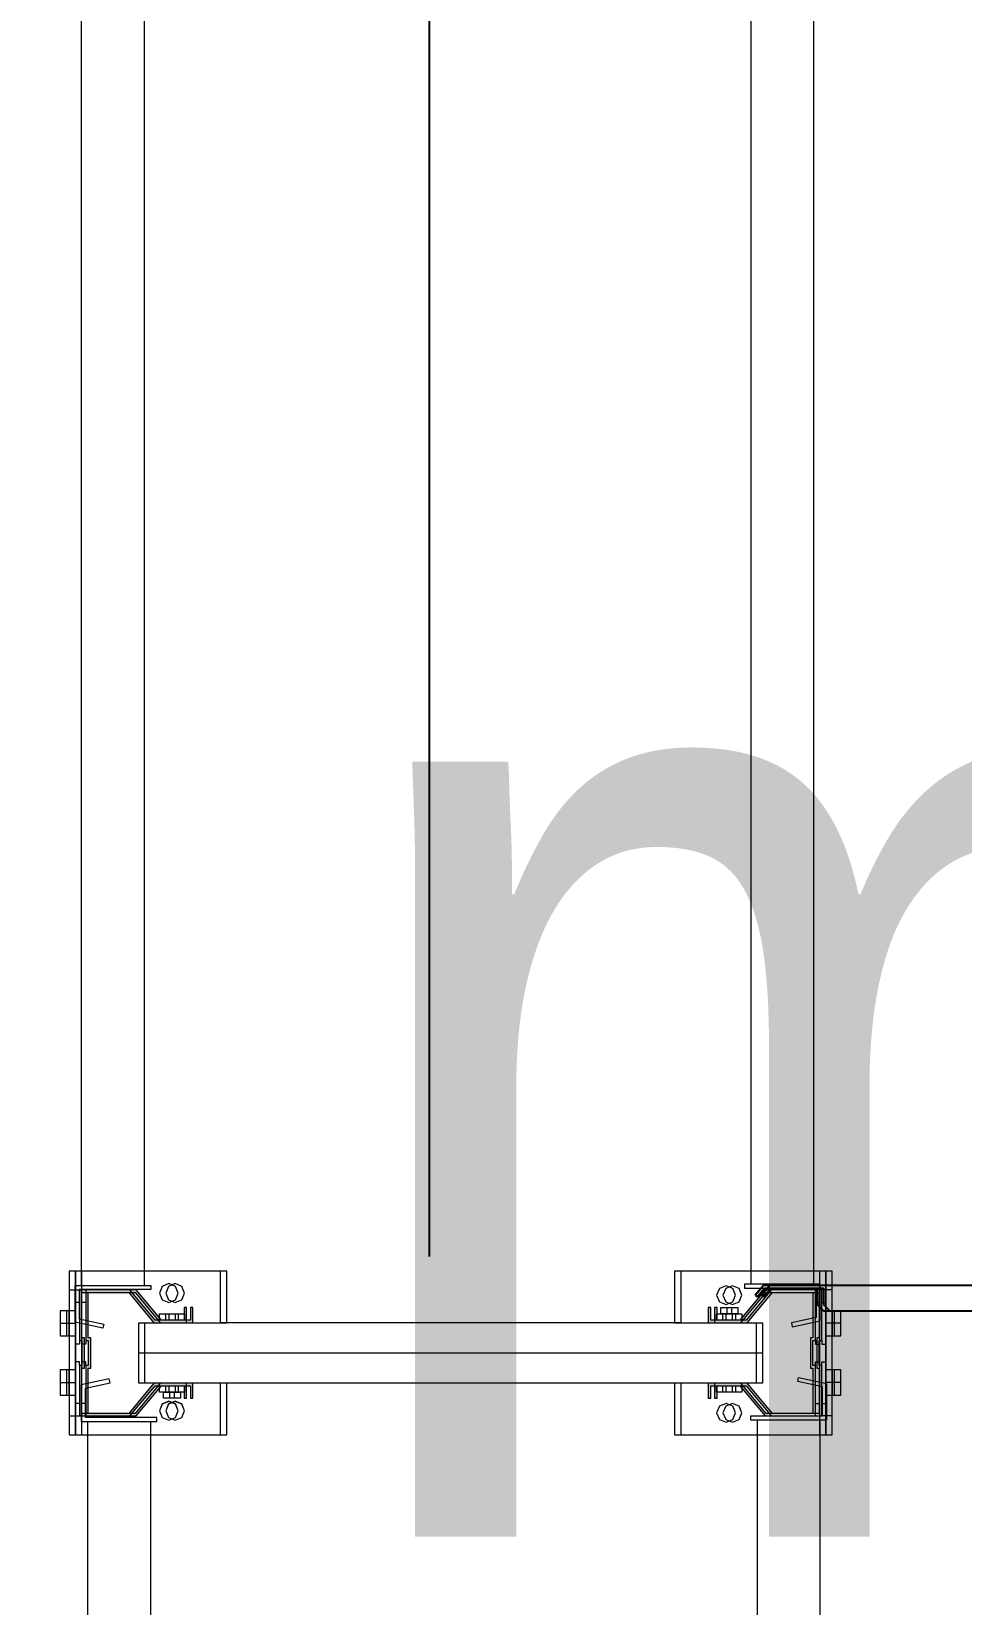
# Model space of a CAD drawing. Header units: metres. Extents: x 0 to 8715937, y -236336 to 216.
# Drawn here: x 134.332 to 135.07, y 77.804 to 79.052 of the extents above; entities that cross this region are included whole.
import ezdxf

# ---------------------------------------------------------------- set-up
doc = ezdxf.new("R2010")
doc.units = ezdxf.units.M
doc.header["$MEASUREMENT"] = 0
doc.linetypes.add('ACAD_ISO10W100', pattern=[18, 12, -3, 0, -3])
for name, color, linetype in [('0-BLOCK-EQUIPAMIENTO', 7, 'Continuous'), ('0-BLOCK-ESTRUCTURA', 7, 'Continuous'), ('AAA BAST', 5, 'Continuous'), ('AAA CONECT', 3, 'Continuous'), ('AAA LARG', 1, 'Continuous'), ('EJES', 251, 'ACAD_ISO10W100'), ('MURO 20 - vista', 5, 'Continuous'), ('TEXTO', 7, 'Continuous')]:
    doc.layers.add(name, color=color, linetype=linetype)
doc.styles.add('AR', font='arial.ttf')

# ---------------------------------------------------------------- blocks, each defined once
blk = doc.blocks.new('DPM-ESTRUCTURA')
at = {"layer": 'EJES', "ltscale": 0.4}
blk.add_line((46.9278, 41.5801), (46.9278, 112.3301), dxfattribs=at)
blk = doc.blocks.new('bastidor 0.60')
at = {"layer": 'MURO 20 - vista', "lineweight": 5}
h = blk.add_hatch(color=256, dxfattribs=at)
h.dxf.hatch_style = 1
h.paths.add_polyline_path([(-0.5068, 0.089), (-0.5068, 0.101), (-0.5088, 0.101), (-0.5088, 0.091), (-0.5318, 0.091), (-0.5518, 0.115), (-0.5918, 0.115), (-0.5918, 0.075), (-0.5898, 0.075), (-0.5898, 0.055), (-0.5918, 0.055), (-0.5918, 0.015), (-0.5518, 0.015), (-0.5318, 0.039), (-0.5284, 0.039), (-0.5284, 0.039), (-0.5209, 0.039), (-0.5134, 0.039), (-0.5088, 0.039), (-0.5088, 0.029), (-0.5068, 0.029), (-0.5068, 0.041), (-0.5327, 0.041), (-0.5527, 0.017), (-0.5898, 0.017), (-0.5898, 0.053), (-0.5878, 0.053), (-0.5878, 0.077), (-0.5898, 0.077), (-0.5898, 0.113), (-0.5527, 0.113), (-0.5327, 0.089)])
h = blk.add_hatch(color=256, dxfattribs=at)
h.dxf.hatch_style = 1
h.paths.add_polyline_path([(-0.0932, 0.041), (-0.0932, 0.029), (-0.0912, 0.029), (-0.0912, 0.039), (-0.0682, 0.039), (-0.0482, 0.015), (-0.0082, 0.015), (-0.0082, 0.055), (-0.0102, 0.055), (-0.0102, 0.075), (-0.0082, 0.075), (-0.0082, 0.115), (-0.0482, 0.115), (-0.0682, 0.091), (-0.0716, 0.091), (-0.0716, 0.091), (-0.0791, 0.091), (-0.0866, 0.091), (-0.0912, 0.091), (-0.0912, 0.101), (-0.0932, 0.101), (-0.0932, 0.089), (-0.0673, 0.089), (-0.0473, 0.113), (-0.0102, 0.113), (-0.0102, 0.077), (-0.0122, 0.077), (-0.0122, 0.053), (-0.0102, 0.053), (-0.0102, 0.017), (-0.0473, 0.017), (-0.0673, 0.041)])
at = {"layer": 'AAA BAST', "lineweight": 5}
for p, q in [((-0.48, 0.13), (-0.6, 0.13)), ((-0.6, 0.13), (-0.6, 0)), ((-0.595, 0.115), (-0.595, 0.13)), ((-0.48, 0.089), (-0.48, 0.13)), ((0, 0.13), (-0.12, 0.13)), ((-0.12, 0.13), (-0.12, 0.089)), ((-0.005, 0.13), (-0.005, 0.115)), ((0, 0), (0, 0.13)), ((-0.6, 0.115), (-0.595, 0.115)), ((-0.595, 0.105), (-0.595, 0.115)), ((-0.5518, 0.115), (-0.5918, 0.115)), ((-0.5918, 0.115), (-0.5918, 0.075)), ((-0.5898, 0.077), (-0.5898, 0.113)), ((-0.5898, 0.113), (-0.5527, 0.113)), ((-0.5527, 0.113), (-0.5327, 0.089)), ((-0.5318, 0.091), (-0.5518, 0.115)), ((-0.5262, 0.1178), (-0.5284, 0.1125)), ((-0.5284, 0.1125), (-0.5262, 0.1072)), ((-0.5209, 0.12), (-0.5262, 0.1178)), ((-0.5156, 0.1178), (-0.5209, 0.12)), ((-0.5134, 0.1125), (-0.5156, 0.1178)), ((-0.5156, 0.1072), (-0.5134, 0.1125)), ((-0.0844, 0.1161), (-0.0866, 0.1108)), ((-0.0791, 0.1183), (-0.0844, 0.1161)), ((-0.0738, 0.1161), (-0.0791, 0.1183)), ((-0.0716, 0.1108), (-0.0738, 0.1161)), ((-0.0482, 0.115), (-0.0682, 0.091)), ((-0.0673, 0.089), (-0.0473, 0.113)), ((-0.0082, 0.115), (-0.0482, 0.115)), ((-0.0473, 0.113), (-0.0102, 0.113)), ((-0.0102, 0.113), (-0.0102, 0.077)), ((-0.0082, 0.075), (-0.0082, 0.115)), ((0, 0.115), (-0.005, 0.115)), ((-0.005, 0.115), (-0.005, 0.105)), ((-0.595, 0.072), (-0.595, 0.105)), ((-0.5918, 0.105), (-0.595, 0.105)), ((-0.5262, 0.1072), (-0.5209, 0.105)), ((-0.5209, 0.105), (-0.5156, 0.1072)), ((-0.5068, 0.101), (-0.5088, 0.101)), ((-0.5088, 0.101), (-0.5088, 0.091)), ((-0.5068, 0.089), (-0.5068, 0.101)), ((-0.0912, 0.101), (-0.0932, 0.101)), ((-0.0932, 0.101), (-0.0932, 0.089)), ((-0.0912, 0.091), (-0.0912, 0.101)), ((-0.0866, 0.1108), (-0.0844, 0.1055)), ((-0.0844, 0.1055), (-0.0791, 0.1033)), ((-0.0833, 0.096), (-0.0833, 0.101)), ((-0.0833, 0.101), (-0.0748, 0.101)), ((-0.0791, 0.1033), (-0.0738, 0.1055)), ((-0.0748, 0.101), (-0.0748, 0.096)), ((-0.0738, 0.1055), (-0.0716, 0.1108)), ((-0.0082, 0.105), (-0.005, 0.105)), ((-0.005, 0.105), (-0.005, 0.072)), ((-0.6, 0.0985), (-0.607, 0.0985)), ((-0.607, 0.0985), (-0.607, 0.0785)), ((-0.607, 0.0885), (-0.6, 0.0885)), ((-0.6, 0.0885), (-0.6, 0.0985)), ((-0.6, 0.0785), (-0.6, 0.0985)), ((-0.5448, 0.041), (-0.5448, 0.089)), ((-0.5448, 0.089), (-0.48, 0.089)), ((-0.5327, 0.089), (-0.5068, 0.089)), ((-0.5088, 0.091), (-0.5318, 0.091)), ((-0.5284, 0.091), (-0.5284, 0.096)), ((-0.5284, 0.096), (-0.5134, 0.096)), ((-0.5284, 0.091), (-0.5284, 0.096)), ((-0.5284, 0.096), (-0.5209, 0.096)), ((-0.5134, 0.091), (-0.5284, 0.091)), ((-0.5209, 0.096), (-0.5209, 0.091)), ((-0.5134, 0.096), (-0.5134, 0.091)), ((-0.48, 0.089), (-0.12, 0.089)), ((-0.12, 0.089), (-0.0552, 0.089)), ((-0.0932, 0.089), (-0.0673, 0.089)), ((-0.0682, 0.091), (-0.0912, 0.091)), ((-0.0866, 0.091), (-0.0866, 0.096)), ((-0.0866, 0.096), (-0.0716, 0.096)), ((-0.0716, 0.091), (-0.0866, 0.091)), ((-0.0791, 0.096), (-0.0833, 0.096)), ((-0.0791, 0.091), (-0.0791, 0.096)), ((-0.0748, 0.096), (-0.0791, 0.096)), ((-0.0716, 0.091), (-0.0791, 0.091)), ((-0.0716, 0.096), (-0.0716, 0.091)), ((-0.0552, 0.089), (-0.0552, 0.041)), ((0.007, 0.0985), (0, 0.0985)), ((0, 0.0985), (0, 0.0885)), ((0.007, 0.0885), (0, 0.0885)), ((0, 0.0885), (0, 0.0785)), ((0.007, 0.0785), (0.007, 0.0985)), ((-0.607, 0.0785), (-0.6, 0.0785)), ((-0.5918, 0.075), (-0.5898, 0.075)), ((-0.5918, 0.075), (-0.5918, 0.072)), ((-0.5878, 0.077), (-0.5898, 0.077)), ((-0.5898, 0.075), (-0.5898, 0.055)), ((-0.5878, 0.053), (-0.5878, 0.077)), ((-0.0102, 0.077), (-0.0122, 0.077)), ((-0.0122, 0.077), (-0.0122, 0.053)), ((-0.0102, 0.055), (-0.0102, 0.075)), ((-0.0102, 0.075), (-0.0082, 0.075)), ((-0.0082, 0.075), (-0.0082, 0.072)), ((0, 0.0785), (0.007, 0.0785)), ((-0.595, 0.058), (-0.595, 0.072)), ((-0.5918, 0.072), (-0.595, 0.072)), ((-0.0552, 0.065), (-0.5448, 0.065)), ((-0.0082, 0.072), (-0.005, 0.072)), ((-0.005, 0.072), (-0.005, 0.058)), ((-0.6, 0.0515), (-0.607, 0.0515)), ((-0.607, 0.0515), (-0.607, 0.0315)), ((-0.6, 0.0415), (-0.6, 0.0515)), ((-0.595, 0.025), (-0.595, 0.058)), ((-0.5918, 0.058), (-0.595, 0.058)), ((-0.5918, 0.055), (-0.5918, 0.058)), ((-0.5898, 0.055), (-0.5918, 0.055)), ((-0.5918, 0.055), (-0.5918, 0.015)), ((-0.5898, 0.017), (-0.5898, 0.053)), ((-0.5898, 0.053), (-0.5878, 0.053)), ((-0.0122, 0.053), (-0.0102, 0.053)), ((-0.0082, 0.055), (-0.0102, 0.055)), ((-0.0102, 0.053), (-0.0102, 0.017)), ((-0.0082, 0.055), (-0.0082, 0.058)), ((-0.0082, 0.058), (-0.005, 0.058)), ((-0.0082, 0.015), (-0.0082, 0.055)), ((-0.005, 0.058), (-0.005, 0.025)), ((0.007, 0.0515), (0, 0.0515)), ((0, 0.0515), (0, 0.0315)), ((0.007, 0.0315), (0.007, 0.0515)), ((-0.607, 0.0415), (-0.6, 0.0415)), ((-0.6, 0.0315), (-0.6, 0.0415)), ((-0.5327, 0.041), (-0.5527, 0.017)), ((-0.5518, 0.015), (-0.5318, 0.039)), ((-0.48, 0.041), (-0.5448, 0.041)), ((-0.5068, 0.041), (-0.5327, 0.041)), ((-0.5318, 0.039), (-0.5088, 0.039)), ((-0.5284, 0.039), (-0.5134, 0.039)), ((-0.5284, 0.034), (-0.5284, 0.039)), ((-0.5284, 0.039), (-0.5209, 0.039)), ((-0.5209, 0.039), (-0.5209, 0.034)), ((-0.5134, 0.039), (-0.5134, 0.034)), ((-0.5088, 0.039), (-0.5088, 0.029)), ((-0.5068, 0.029), (-0.5068, 0.041)), ((-0.48, 0), (-0.48, 0.041)), ((-0.48, 0.041), (-0.12, 0.041)), ((-0.12, 0.041), (-0.12, 0)), ((-0.0552, 0.041), (-0.12, 0.041)), ((-0.0673, 0.041), (-0.0932, 0.041)), ((-0.0932, 0.041), (-0.0932, 0.029)), ((-0.0912, 0.039), (-0.0682, 0.039)), ((-0.0912, 0.029), (-0.0912, 0.039)), ((-0.0866, 0.034), (-0.0866, 0.039)), ((-0.0866, 0.039), (-0.0716, 0.039)), ((-0.0791, 0.034), (-0.0791, 0.039)), ((-0.0716, 0.039), (-0.0716, 0.034)), ((-0.0716, 0.039), (-0.0716, 0.034)), ((-0.0682, 0.039), (-0.0482, 0.015)), ((-0.0473, 0.017), (-0.0673, 0.041)), ((0.007, 0.0415), (0, 0.0415)), ((0, 0.0415), (0, 0.0315)), ((-0.607, 0.0315), (-0.6, 0.0315)), ((-0.595, 0.015), (-0.595, 0.025)), ((-0.5918, 0.025), (-0.595, 0.025)), ((-0.5134, 0.034), (-0.5284, 0.034)), ((-0.5209, 0.0267), (-0.5262, 0.0245)), ((-0.5252, 0.029), (-0.5252, 0.034)), ((-0.5252, 0.034), (-0.5209, 0.034)), ((-0.5167, 0.029), (-0.5252, 0.029)), ((-0.5209, 0.034), (-0.5167, 0.034)), ((-0.5156, 0.0245), (-0.5209, 0.0267)), ((-0.5167, 0.034), (-0.5167, 0.029)), ((-0.5088, 0.029), (-0.5068, 0.029)), ((-0.0932, 0.029), (-0.0912, 0.029)), ((-0.0716, 0.034), (-0.0866, 0.034)), ((-0.0791, 0.025), (-0.0844, 0.0228)), ((-0.0716, 0.034), (-0.0791, 0.034)), ((-0.0738, 0.0228), (-0.0791, 0.025)), ((-0.0082, 0.025), (-0.005, 0.025)), ((-0.005, 0.025), (-0.005, 0.015)), ((0, 0.0315), (0.007, 0.0315)), ((-0.6, 0.015), (-0.595, 0.015)), ((-0.595, 0), (-0.595, 0.015)), ((-0.5918, 0.015), (-0.5518, 0.015)), ((-0.5527, 0.017), (-0.5898, 0.017)), ((-0.5262, 0.0245), (-0.5284, 0.0192)), ((-0.5284, 0.0192), (-0.5262, 0.0139)), ((-0.5262, 0.0139), (-0.5209, 0.0117)), ((-0.5209, 0.0117), (-0.5156, 0.0139)), ((-0.5134, 0.0192), (-0.5156, 0.0245)), ((-0.5156, 0.0139), (-0.5134, 0.0192)), ((-0.0844, 0.0228), (-0.0866, 0.0175)), ((-0.0866, 0.0175), (-0.0844, 0.0122)), ((-0.0716, 0.0175), (-0.0738, 0.0228)), ((-0.0738, 0.0122), (-0.0716, 0.0175)), ((-0.0482, 0.015), (-0.0082, 0.015)), ((-0.0102, 0.017), (-0.0473, 0.017)), ((0, 0.015), (-0.005, 0.015)), ((-0.005, 0.015), (-0.005, 0)), ((-0.6, 0), (-0.48, 0)), ((-0.12, 0), (0, 0)), ((-0.0844, 0.0122), (-0.0791, 0.01)), ((-0.0791, 0.01), (-0.0738, 0.0122))]:
    blk.add_line(p, q, dxfattribs=at)
blk = doc.blocks.new('conector de 0.25')
at = {"layer": 'AAA CONECT'}
for p, q in [((-0.2834, 0.018), (-0.2884, 0.013)), ((-0.2884, 0.013), (-0.2884, 0)), ((-0.0466, 0.018), (-0.2834, 0.018)), ((-0.0416, 0.013), (-0.0466, 0.018)), ((-0.0416, 0), (-0.0416, 0.013)), ((-0.3358, 0.007), (-0.3373, 0.0057)), ((-0.3373, 0.0057), (-0.3309, -0.002)), ((-0.33, 0), (-0.3358, 0.007)), ((-0.2884, 0), (-0.33, 0)), ((0, 0), (-0.0416, 0)), ((0.0058, 0.007), (0, 0)), ((0.0009, -0.002), (0.0073, 0.0057)), ((0.0073, 0.0057), (0.0058, 0.007)), ((-0.3309, -0.002), (0.0009, -0.002))]:
    blk.add_line(p, q, dxfattribs=at)
blk = doc.blocks.new('larguero 2.3')
at = {"layer": 'AAA LARG', "lineweight": 5}
for p, q in [((-0.0196, 0.0274), (-0.0189, 0.0305)), ((0, 0.0232), (-0.0196, 0.0274)), ((-0.0189, 0.0305), (0.0032, 0.0258)), ((0.0032, 0.0258), (0.0032, -0.0032)), ((0, 0), (0, 0.0232)), ((-0.0568, -0.0032), (-0.0568, 0)), ((-0.0568, 0), (0, 0)), ((-0.0518, -0.0032), (-0.0568, -0.0032)), ((-0.0018, -0.0032), (-0.0518, -0.0032)), ((-0.0518, -0.0032), (-0.0518, -2.2932)), ((-0.0018, -2.2932), (-0.0018, -0.0032)), ((0.0032, -0.0032), (-0.0018, -0.0032)), ((-0.0518, -2.2932), (-0.0568, -2.2932)), ((-0.0568, -2.2932), (-0.0568, -2.2964)), ((0.0032, -2.2932), (-0.0518, -2.2932)), ((0.0032, -2.3222), (0.0032, -2.2932)), ((-0.0568, -2.2964), (-0.0002, -2.2962)), ((-0.0002, -2.2962), (0, -2.3196)), ((0, -2.3196), (-0.0196, -2.3238)), ((-0.0196, -2.3238), (-0.0189, -2.3269)), ((-0.0189, -2.3269), (0.0032, -2.3222))]:
    blk.add_line(p, q, dxfattribs=at)
blk = doc.blocks.new('DPM-EQUIPAMIENTO')
at = {"layer": 'AAA BAST', "rotation": 180}
for p in [(46.6421, 78.0685), (46.6471, 78.0685)]:
    blk.add_blockref('bastidor 0.60', p, dxfattribs=at)
at = {"layer": 'AAA CONECT', "rotation": 180}
for name, p in [('larguero 2.3', (46.65, 78.0537)), ('conector de 0.25', (47.1936, 78.055)), ('conector de 0.25', (47.1986, 78.055)), ('larguero 2.3', (46.655, 75.656))]:
    blk.add_blockref(name, p, dxfattribs=at)
at = {"layer": 'AAA CONECT'}
for p in [(47.2344, 80.3512), (47.2394, 77.9535)]:
    blk.add_blockref('larguero 2.3', p, dxfattribs=at)

msp = doc.modelspace()

# ---------------------------------------------------------------- hatches: boundary and pattern name
at = {"layer": 'MURO 20 - vista', "lineweight": 5}
h = msp.add_hatch(color=256, dxfattribs=at)
h.dxf.hatch_style = 1
h.paths.add_polyline_path([(134.4553, 78.0275), (134.4553, 78.0395), (134.4533, 78.0395), (134.4533, 78.0295), (134.4303, 78.0295), (134.4103, 78.0535), (134.3703, 78.0535), (134.3703, 78.0135), (134.3723, 78.0135), (134.3723, 77.9935), (134.3703, 77.9935), (134.3703, 77.9535), (134.4103, 77.9535), (134.4303, 77.9775), (134.4337, 77.9775), (134.4337, 77.9775), (134.4412, 77.9775), (134.4487, 77.9775), (134.4533, 77.9775), (134.4533, 77.9675), (134.4553, 77.9675), (134.4553, 77.9795), (134.4294, 77.9795), (134.4094, 77.9555), (134.3723, 77.9555), (134.3723, 77.9915), (134.3743, 77.9915), (134.3743, 78.0155), (134.3723, 78.0155), (134.3723, 78.0515), (134.4094, 78.0515), (134.4294, 78.0275)])
h = msp.add_hatch(color=256, dxfattribs=at)
h.dxf.hatch_style = 1
h.paths.add_polyline_path([(134.4603, 78.0275), (134.4603, 78.0395), (134.4583, 78.0395), (134.4583, 78.0295), (134.4353, 78.0295), (134.4153, 78.0535), (134.3753, 78.0535), (134.3753, 78.0135), (134.3773, 78.0135), (134.3773, 77.9935), (134.3753, 77.9935), (134.3753, 77.9535), (134.4153, 77.9535), (134.4353, 77.9775), (134.4387, 77.9775), (134.4387, 77.9775), (134.4462, 77.9775), (134.4537, 77.9775), (134.4583, 77.9775), (134.4583, 77.9675), (134.4603, 77.9675), (134.4603, 77.9795), (134.4344, 77.9795), (134.4144, 77.9555), (134.3773, 77.9555), (134.3773, 77.9915), (134.3793, 77.9915), (134.3793, 78.0155), (134.3773, 78.0155), (134.3773, 78.0515), (134.4144, 78.0515), (134.4344, 78.0275)])
h = msp.add_hatch(color=256, dxfattribs=at)
h.dxf.hatch_style = 1
h.paths.add_polyline_path([(134.8689, 77.9795), (134.8689, 77.9675), (134.8709, 77.9675), (134.8709, 77.9775), (134.8939, 77.9775), (134.9139, 77.9535), (134.9539, 77.9535), (134.9539, 77.9935), (134.9519, 77.9935), (134.9519, 78.0135), (134.9539, 78.0135), (134.9539, 78.0535), (134.9139, 78.0535), (134.8939, 78.0295), (134.8905, 78.0295), (134.8905, 78.0295), (134.883, 78.0295), (134.8755, 78.0295), (134.8709, 78.0295), (134.8709, 78.0395), (134.8689, 78.0395), (134.8689, 78.0275), (134.8948, 78.0275), (134.9148, 78.0515), (134.9519, 78.0515), (134.9519, 78.0155), (134.9499, 78.0155), (134.9499, 77.9915), (134.9519, 77.9915), (134.9519, 77.9555), (134.9148, 77.9555), (134.8948, 77.9795)])
h = msp.add_hatch(color=256, dxfattribs=at)
h.dxf.hatch_style = 1
h.paths.add_polyline_path([(134.8739, 77.9795), (134.8739, 77.9675), (134.8759, 77.9675), (134.8759, 77.9775), (134.8989, 77.9775), (134.9189, 77.9535), (134.9589, 77.9535), (134.9589, 77.9935), (134.9569, 77.9935), (134.9569, 78.0135), (134.9589, 78.0135), (134.9589, 78.0535), (134.9189, 78.0535), (134.8989, 78.0295), (134.8955, 78.0295), (134.8955, 78.0295), (134.888, 78.0295), (134.8805, 78.0295), (134.8759, 78.0295), (134.8759, 78.0395), (134.8739, 78.0395), (134.8739, 78.0275), (134.8998, 78.0275), (134.9198, 78.0515), (134.9569, 78.0515), (134.9569, 78.0155), (134.9549, 78.0155), (134.9549, 77.9915), (134.9569, 77.9915), (134.9569, 77.9555), (134.9198, 77.9555), (134.8998, 77.9795)])

# ---------------------------------------------------------------- linework, layer by layer
at = {"layer": 'AAA BAST', "lineweight": 5}
for p, q in [((134.4821, 78.0685), (134.3621, 78.0685)), ((134.3621, 78.0685), (134.3621, 77.9385)), ((134.3671, 78.0535), (134.3671, 78.0685)), ((134.4871, 78.0685), (134.3671, 78.0685)), ((134.3671, 78.0685), (134.3671, 77.9385)), ((134.3721, 78.0535), (134.3721, 78.0685)), ((134.4412, 78.0585), (134.4359, 78.0563)), ((134.4462, 78.0585), (134.4409, 78.0563)), ((134.4465, 78.0562), (134.4412, 78.0585)), ((134.4515, 78.0562), (134.4462, 78.0585)), ((134.4821, 78.0275), (134.4821, 78.0685)), ((134.4871, 78.0275), (134.4871, 78.0685)), ((134.9621, 78.0685), (134.8421, 78.0685)), ((134.8421, 78.0685), (134.8421, 78.0275)), ((134.9671, 78.0685), (134.8471, 78.0685)), ((134.8471, 78.0685), (134.8471, 78.0275)), ((134.9571, 78.0685), (134.9571, 78.0535)), ((134.9621, 77.9385), (134.9621, 78.0685)), ((134.9621, 78.0685), (134.9621, 78.0535)), ((134.9671, 77.9385), (134.9671, 78.0685)), ((134.3621, 78.0535), (134.3671, 78.0535)), ((134.3671, 78.0435), (134.3671, 78.0535)), ((134.3671, 78.0535), (134.3721, 78.0535)), ((134.4103, 78.0535), (134.3703, 78.0535)), ((134.3703, 78.0535), (134.3703, 78.0135)), ((134.3721, 78.0435), (134.3721, 78.0535)), ((134.3723, 78.0155), (134.3723, 78.0515)), ((134.3723, 78.0515), (134.4094, 78.0515)), ((134.4153, 78.0535), (134.3753, 78.0535)), ((134.3753, 78.0535), (134.3753, 78.0135)), ((134.3773, 78.0155), (134.3773, 78.0515)), ((134.3773, 78.0515), (134.4144, 78.0515)), ((134.4094, 78.0515), (134.4294, 78.0275)), ((134.4303, 78.0295), (134.4103, 78.0535)), ((134.4144, 78.0515), (134.4344, 78.0275)), ((134.4353, 78.0295), (134.4153, 78.0535)), ((134.4359, 78.0563), (134.4337, 78.051)), ((134.4337, 78.051), (134.4359, 78.0456)), ((134.4359, 78.0456), (134.4412, 78.0435)), ((134.4409, 78.0563), (134.4387, 78.051)), ((134.4387, 78.051), (134.4409, 78.0456)), ((134.4409, 78.0456), (134.4462, 78.0435)), ((134.4412, 78.0435), (134.4465, 78.0456)), ((134.4462, 78.0435), (134.4515, 78.0456)), ((134.4487, 78.051), (134.4465, 78.0562)), ((134.4465, 78.0456), (134.4487, 78.051)), ((134.4537, 78.051), (134.4515, 78.0562)), ((134.4515, 78.0456), (134.4537, 78.051)), ((134.8777, 78.0546), (134.8755, 78.0493)), ((134.8755, 78.0493), (134.8777, 78.044)), ((134.883, 78.0568), (134.8777, 78.0546)), ((134.8827, 78.0546), (134.8805, 78.0493)), ((134.8805, 78.0493), (134.8827, 78.044)), ((134.888, 78.0568), (134.8827, 78.0546)), ((134.8883, 78.0546), (134.883, 78.0568)), ((134.8933, 78.0546), (134.888, 78.0568)), ((134.8905, 78.0493), (134.8883, 78.0546)), ((134.8883, 78.044), (134.8905, 78.0493)), ((134.8955, 78.0493), (134.8933, 78.0546)), ((134.8933, 78.044), (134.8955, 78.0493)), ((134.9139, 78.0535), (134.8939, 78.0295)), ((134.8948, 78.0275), (134.9148, 78.0515)), ((134.9189, 78.0535), (134.8989, 78.0295)), ((134.8998, 78.0275), (134.9198, 78.0515)), ((134.9539, 78.0535), (134.9139, 78.0535)), ((134.9148, 78.0515), (134.9519, 78.0515)), ((134.9589, 78.0535), (134.9189, 78.0535)), ((134.9198, 78.0515), (134.9569, 78.0515)), ((134.9519, 78.0515), (134.9519, 78.0155)), ((134.9539, 78.0135), (134.9539, 78.0535)), ((134.9569, 78.0515), (134.9569, 78.0155)), ((134.9621, 78.0535), (134.9571, 78.0535)), ((134.9571, 78.0535), (134.9571, 78.0435)), ((134.9589, 78.0135), (134.9589, 78.0535)), ((134.9671, 78.0535), (134.9621, 78.0535)), ((134.9621, 78.0535), (134.9621, 78.0435)), ((134.3621, 78.037), (134.3551, 78.037)), ((134.3551, 78.037), (134.3551, 78.017)), ((134.3671, 78.037), (134.3601, 78.037)), ((134.3601, 78.037), (134.3601, 78.017)), ((134.3621, 78.027), (134.3621, 78.037)), ((134.3621, 78.017), (134.3621, 78.037)), ((134.3671, 78.0105), (134.3671, 78.0435)), ((134.3703, 78.0435), (134.3671, 78.0435)), ((134.3671, 78.027), (134.3671, 78.037)), ((134.3671, 78.017), (134.3671, 78.037)), ((134.3721, 78.0105), (134.3721, 78.0435)), ((134.3753, 78.0435), (134.3721, 78.0435)), ((134.4337, 78.0295), (134.4337, 78.0345)), ((134.4337, 78.0345), (134.4487, 78.0345)), ((134.4337, 78.0295), (134.4337, 78.0345)), ((134.4337, 78.0345), (134.4412, 78.0345)), ((134.4387, 78.0295), (134.4387, 78.0345)), ((134.4387, 78.0345), (134.4537, 78.0345)), ((134.4387, 78.0295), (134.4387, 78.0345)), ((134.4387, 78.0345), (134.4462, 78.0345)), ((134.4412, 78.0345), (134.4412, 78.0295)), ((134.4462, 78.0345), (134.4462, 78.0295)), ((134.4487, 78.0345), (134.4487, 78.0295)), ((134.4553, 78.0395), (134.4533, 78.0395)), ((134.4533, 78.0395), (134.4533, 78.0295)), ((134.4537, 78.0345), (134.4537, 78.0295)), ((134.4553, 78.0275), (134.4553, 78.0395)), ((134.4603, 78.0395), (134.4583, 78.0395)), ((134.4583, 78.0395), (134.4583, 78.0295)), ((134.4603, 78.0275), (134.4603, 78.0395)), ((134.8709, 78.0395), (134.8689, 78.0395)), ((134.8689, 78.0395), (134.8689, 78.0275)), ((134.8709, 78.0295), (134.8709, 78.0395)), ((134.8759, 78.0395), (134.8739, 78.0395)), ((134.8739, 78.0395), (134.8739, 78.0275)), ((134.8755, 78.0295), (134.8755, 78.0345)), ((134.8755, 78.0345), (134.8905, 78.0345)), ((134.8759, 78.0295), (134.8759, 78.0395)), ((134.8777, 78.044), (134.883, 78.0418)), ((134.8788, 78.0345), (134.8788, 78.0395)), ((134.8788, 78.0395), (134.8873, 78.0395)), ((134.883, 78.0345), (134.8788, 78.0345)), ((134.8805, 78.0295), (134.8805, 78.0345)), ((134.8805, 78.0345), (134.8955, 78.0345)), ((134.8827, 78.044), (134.888, 78.0418)), ((134.883, 78.0418), (134.8883, 78.044)), ((134.883, 78.0295), (134.883, 78.0345)), ((134.8873, 78.0345), (134.883, 78.0345)), ((134.8838, 78.0345), (134.8838, 78.0395)), ((134.8838, 78.0395), (134.8923, 78.0395)), ((134.888, 78.0345), (134.8838, 78.0345)), ((134.8873, 78.0395), (134.8873, 78.0345)), ((134.888, 78.0418), (134.8933, 78.044)), ((134.888, 78.0295), (134.888, 78.0345)), ((134.8923, 78.0345), (134.888, 78.0345)), ((134.8905, 78.0345), (134.8905, 78.0295)), ((134.8923, 78.0395), (134.8923, 78.0345)), ((134.8955, 78.0345), (134.8955, 78.0295)), ((134.9539, 78.0435), (134.9571, 78.0435)), ((134.9571, 78.0435), (134.9571, 78.0105)), ((134.9589, 78.0435), (134.9621, 78.0435)), ((134.9621, 78.0435), (134.9621, 78.0105)), ((134.9691, 78.037), (134.9621, 78.037)), ((134.9621, 78.037), (134.9621, 78.027)), ((134.9741, 78.037), (134.9671, 78.037)), ((134.9671, 78.037), (134.9671, 78.027)), ((134.9691, 78.017), (134.9691, 78.037)), ((134.9741, 78.017), (134.9741, 78.037)), ((134.3551, 78.027), (134.3621, 78.027)), ((134.3601, 78.027), (134.3671, 78.027)), ((134.4173, 77.9795), (134.4173, 78.0275)), ((134.4173, 78.0275), (134.4821, 78.0275)), ((134.4223, 77.9795), (134.4223, 78.0275)), ((134.4223, 78.0275), (134.4871, 78.0275)), ((134.4294, 78.0275), (134.4553, 78.0275)), ((134.4533, 78.0295), (134.4303, 78.0295)), ((134.4487, 78.0295), (134.4337, 78.0295)), ((134.4344, 78.0275), (134.4603, 78.0275)), ((134.4583, 78.0295), (134.4353, 78.0295)), ((134.4537, 78.0295), (134.4387, 78.0295)), ((134.8421, 78.0275), (134.4821, 78.0275)), ((134.8471, 78.0275), (134.4871, 78.0275)), ((134.8421, 78.0275), (134.9069, 78.0275)), ((134.8471, 78.0275), (134.9119, 78.0275)), ((134.8689, 78.0275), (134.8948, 78.0275)), ((134.8939, 78.0295), (134.8709, 78.0295)), ((134.8739, 78.0275), (134.8998, 78.0275)), ((134.8905, 78.0295), (134.8755, 78.0295)), ((134.8989, 78.0295), (134.8759, 78.0295)), ((134.8955, 78.0295), (134.8805, 78.0295)), ((134.8905, 78.0295), (134.883, 78.0295)), ((134.8955, 78.0295), (134.888, 78.0295)), ((134.9069, 78.0275), (134.9069, 77.9795)), ((134.9119, 78.0275), (134.9119, 77.9795)), ((134.9691, 78.027), (134.9621, 78.027)), ((134.9621, 78.027), (134.9621, 78.017)), ((134.9741, 78.027), (134.9671, 78.027)), ((134.9671, 78.027), (134.9671, 78.017)), ((134.3551, 78.017), (134.3621, 78.017)), ((134.3601, 78.017), (134.3671, 78.017)), ((134.3671, 77.9965), (134.3671, 78.0105)), ((134.3703, 78.0105), (134.3671, 78.0105)), ((134.3703, 78.0135), (134.3723, 78.0135)), ((134.3703, 78.0135), (134.3703, 78.0105)), ((134.3721, 77.9965), (134.3721, 78.0105)), ((134.3753, 78.0105), (134.3721, 78.0105)), ((134.3743, 78.0155), (134.3723, 78.0155)), ((134.3723, 78.0135), (134.3723, 77.9935)), ((134.3743, 77.9915), (134.3743, 78.0155)), ((134.3753, 78.0135), (134.3773, 78.0135)), ((134.3753, 78.0135), (134.3753, 78.0105)), ((134.3793, 78.0155), (134.3773, 78.0155)), ((134.3773, 78.0135), (134.3773, 77.9935)), ((134.3793, 77.9915), (134.3793, 78.0155)), ((134.9519, 78.0155), (134.9499, 78.0155)), ((134.9499, 78.0155), (134.9499, 77.9915)), ((134.9519, 77.9935), (134.9519, 78.0135)), ((134.9519, 78.0135), (134.9539, 78.0135)), ((134.9539, 78.0135), (134.9539, 78.0105)), ((134.9539, 78.0105), (134.9571, 78.0105)), ((134.9569, 78.0155), (134.9549, 78.0155)), ((134.9549, 78.0155), (134.9549, 77.9915)), ((134.9569, 77.9935), (134.9569, 78.0135)), ((134.9569, 78.0135), (134.9589, 78.0135)), ((134.9571, 78.0105), (134.9571, 77.9965)), ((134.9589, 78.0135), (134.9589, 78.0105)), ((134.9589, 78.0105), (134.9621, 78.0105)), ((134.9621, 78.017), (134.9691, 78.017)), ((134.9621, 78.0105), (134.9621, 77.9965)), ((134.9671, 78.017), (134.9741, 78.017)), ((134.3671, 77.9635), (134.3671, 77.9965)), ((134.3703, 77.9965), (134.3671, 77.9965)), ((134.3703, 77.9935), (134.3703, 77.9965)), ((134.3721, 77.9635), (134.3721, 77.9965)), ((134.3753, 77.9965), (134.3721, 77.9965)), ((134.3753, 77.9935), (134.3753, 77.9965)), ((134.4173, 78.0035), (134.9069, 78.0035)), ((134.4223, 78.0035), (134.9119, 78.0035)), ((134.9539, 77.9935), (134.9539, 77.9965)), ((134.9539, 77.9965), (134.9571, 77.9965)), ((134.9571, 77.9965), (134.9571, 77.9635)), ((134.9589, 77.9935), (134.9589, 77.9965)), ((134.9589, 77.9965), (134.9621, 77.9965)), ((134.9621, 77.9965), (134.9621, 77.9635)), ((134.3621, 77.99), (134.3551, 77.99)), ((134.3551, 77.99), (134.3551, 77.97)), ((134.3671, 77.99), (134.3601, 77.99)), ((134.3601, 77.99), (134.3601, 77.97)), ((134.3621, 77.98), (134.3621, 77.99)), ((134.3671, 77.98), (134.3671, 77.99)), ((134.3723, 77.9935), (134.3703, 77.9935)), ((134.3703, 77.9935), (134.3703, 77.9535)), ((134.3723, 77.9555), (134.3723, 77.9915)), ((134.3723, 77.9915), (134.3743, 77.9915)), ((134.3773, 77.9935), (134.3753, 77.9935)), ((134.3753, 77.9935), (134.3753, 77.9535)), ((134.3773, 77.9555), (134.3773, 77.9915)), ((134.3773, 77.9915), (134.3793, 77.9915)), ((134.9499, 77.9915), (134.9519, 77.9915)), ((134.9539, 77.9935), (134.9519, 77.9935)), ((134.9519, 77.9915), (134.9519, 77.9555)), ((134.9539, 77.9535), (134.9539, 77.9935)), ((134.9549, 77.9915), (134.9569, 77.9915)), ((134.9589, 77.9935), (134.9569, 77.9935)), ((134.9569, 77.9915), (134.9569, 77.9555)), ((134.9589, 77.9535), (134.9589, 77.9935)), ((134.9691, 77.99), (134.9621, 77.99)), ((134.9621, 77.99), (134.9621, 77.97)), ((134.9741, 77.99), (134.9671, 77.99)), ((134.9671, 77.99), (134.9671, 77.97)), ((134.9691, 77.97), (134.9691, 77.99)), ((134.9741, 77.97), (134.9741, 77.99)), ((134.3551, 77.98), (134.3621, 77.98)), ((134.3601, 77.98), (134.3671, 77.98)), ((134.3621, 77.97), (134.3621, 77.98)), ((134.3671, 77.97), (134.3671, 77.98)), ((134.4294, 77.9795), (134.4094, 77.9555)), ((134.4103, 77.9535), (134.4303, 77.9775)), ((134.4344, 77.9795), (134.4144, 77.9555)), ((134.4153, 77.9535), (134.4353, 77.9775)), ((134.4821, 77.9795), (134.4173, 77.9795)), ((134.4871, 77.9795), (134.4223, 77.9795)), ((134.4553, 77.9795), (134.4294, 77.9795)), ((134.4303, 77.9775), (134.4533, 77.9775)), ((134.4337, 77.9775), (134.4487, 77.9775)), ((134.4337, 77.9725), (134.4337, 77.9775)), ((134.4337, 77.9775), (134.4412, 77.9775)), ((134.4487, 77.9725), (134.4337, 77.9725)), ((134.4603, 77.9795), (134.4344, 77.9795)), ((134.4353, 77.9775), (134.4583, 77.9775)), ((134.437, 77.9675), (134.437, 77.9725)), ((134.437, 77.9725), (134.4412, 77.9725)), ((134.4387, 77.9775), (134.4537, 77.9775)), ((134.4387, 77.9725), (134.4387, 77.9775)), ((134.4387, 77.9775), (134.4462, 77.9775)), ((134.4537, 77.9725), (134.4387, 77.9725)), ((134.4412, 77.9775), (134.4412, 77.9725)), ((134.4412, 77.9725), (134.4455, 77.9725)), ((134.442, 77.9675), (134.442, 77.9725)), ((134.442, 77.9725), (134.4462, 77.9725)), ((134.4455, 77.9725), (134.4455, 77.9675)), ((134.4462, 77.9775), (134.4462, 77.9725)), ((134.4462, 77.9725), (134.4505, 77.9725)), ((134.4487, 77.9775), (134.4487, 77.9725)), ((134.4505, 77.9725), (134.4505, 77.9675)), ((134.4533, 77.9775), (134.4533, 77.9675)), ((134.4537, 77.9775), (134.4537, 77.9725)), ((134.4553, 77.9675), (134.4553, 77.9795)), ((134.4583, 77.9775), (134.4583, 77.9675)), ((134.4603, 77.9675), (134.4603, 77.9795)), ((134.4821, 77.9385), (134.4821, 77.9795)), ((134.8421, 77.9795), (134.4821, 77.9795)), ((134.4871, 77.9385), (134.4871, 77.9795)), ((134.8471, 77.9795), (134.4871, 77.9795)), ((134.8421, 77.9795), (134.8421, 77.9385)), ((134.9069, 77.9795), (134.8421, 77.9795)), ((134.8471, 77.9795), (134.8471, 77.9385)), ((134.9119, 77.9795), (134.8471, 77.9795)), ((134.8948, 77.9795), (134.8689, 77.9795)), ((134.8689, 77.9795), (134.8689, 77.9675)), ((134.8709, 77.9775), (134.8939, 77.9775)), ((134.8709, 77.9675), (134.8709, 77.9775)), ((134.8998, 77.9795), (134.8739, 77.9795)), ((134.8739, 77.9795), (134.8739, 77.9675)), ((134.8755, 77.9725), (134.8755, 77.9775)), ((134.8755, 77.9775), (134.8905, 77.9775)), ((134.8905, 77.9725), (134.8755, 77.9725)), ((134.8759, 77.9775), (134.8989, 77.9775)), ((134.8759, 77.9675), (134.8759, 77.9775)), ((134.8805, 77.9725), (134.8805, 77.9775)), ((134.8805, 77.9775), (134.8955, 77.9775)), ((134.8955, 77.9725), (134.8805, 77.9725)), ((134.883, 77.9725), (134.883, 77.9775)), ((134.8905, 77.9725), (134.883, 77.9725)), ((134.888, 77.9725), (134.888, 77.9775)), ((134.8955, 77.9725), (134.888, 77.9725)), ((134.8905, 77.9775), (134.8905, 77.9725)), ((134.8905, 77.9775), (134.8905, 77.9725)), ((134.8939, 77.9775), (134.9139, 77.9535)), ((134.9148, 77.9555), (134.8948, 77.9795)), ((134.8955, 77.9775), (134.8955, 77.9725)), ((134.8955, 77.9775), (134.8955, 77.9725)), ((134.8989, 77.9775), (134.9189, 77.9535)), ((134.9198, 77.9555), (134.8998, 77.9795)), ((134.9691, 77.98), (134.9621, 77.98)), ((134.9621, 77.98), (134.9621, 77.97)), ((134.9741, 77.98), (134.9671, 77.98)), ((134.9671, 77.98), (134.9671, 77.97)), ((134.3551, 77.97), (134.3621, 77.97)), ((134.3601, 77.97), (134.3671, 77.97)), ((134.3671, 77.9535), (134.3671, 77.9635)), ((134.3703, 77.9635), (134.3671, 77.9635)), ((134.3721, 77.9535), (134.3721, 77.9635)), ((134.3753, 77.9635), (134.3721, 77.9635)), ((134.4359, 77.9629), (134.4337, 77.9576)), ((134.4412, 77.9651), (134.4359, 77.9629)), ((134.4455, 77.9675), (134.437, 77.9675)), ((134.4409, 77.9629), (134.4387, 77.9576)), ((134.4462, 77.9651), (134.4409, 77.9629)), ((134.4465, 77.9629), (134.4412, 77.9651)), ((134.4505, 77.9675), (134.442, 77.9675)), ((134.4515, 77.9629), (134.4462, 77.9651)), ((134.4487, 77.9576), (134.4465, 77.9629)), ((134.4537, 77.9576), (134.4515, 77.9629)), ((134.4533, 77.9675), (134.4553, 77.9675)), ((134.4583, 77.9675), (134.4603, 77.9675)), ((134.8689, 77.9675), (134.8709, 77.9675)), ((134.8739, 77.9675), (134.8759, 77.9675)), ((134.8777, 77.9613), (134.8755, 77.956)), ((134.883, 77.9635), (134.8777, 77.9613)), ((134.8827, 77.9613), (134.8805, 77.956)), ((134.888, 77.9635), (134.8827, 77.9613)), ((134.8883, 77.9613), (134.883, 77.9635)), ((134.8933, 77.9613), (134.888, 77.9635)), ((134.8905, 77.956), (134.8883, 77.9613)), ((134.8955, 77.956), (134.8933, 77.9613)), ((134.9539, 77.9635), (134.9571, 77.9635)), ((134.9571, 77.9635), (134.9571, 77.9535)), ((134.9589, 77.9635), (134.9621, 77.9635)), ((134.9621, 77.97), (134.9691, 77.97)), ((134.9621, 77.9635), (134.9621, 77.9535)), ((134.9671, 77.97), (134.9741, 77.97)), ((134.3621, 77.9535), (134.3671, 77.9535)), ((134.3671, 77.9385), (134.3671, 77.9535)), ((134.3671, 77.9535), (134.3721, 77.9535)), ((134.3703, 77.9535), (134.4103, 77.9535)), ((134.3721, 77.9385), (134.3721, 77.9535)), ((134.4094, 77.9555), (134.3723, 77.9555)), ((134.3753, 77.9535), (134.4153, 77.9535)), ((134.4144, 77.9555), (134.3773, 77.9555)), ((134.4337, 77.9576), (134.4359, 77.9523)), ((134.4359, 77.9523), (134.4412, 77.9501)), ((134.4387, 77.9576), (134.4409, 77.9523)), ((134.4409, 77.9523), (134.4462, 77.9501)), ((134.4412, 77.9501), (134.4465, 77.9523)), ((134.4462, 77.9501), (134.4515, 77.9523)), ((134.4465, 77.9523), (134.4487, 77.9576)), ((134.4515, 77.9523), (134.4537, 77.9576)), ((134.8755, 77.956), (134.8777, 77.9507)), ((134.8777, 77.9507), (134.883, 77.9485)), ((134.8805, 77.956), (134.8827, 77.9507)), ((134.8827, 77.9507), (134.888, 77.9485)), ((134.883, 77.9485), (134.8883, 77.9507)), ((134.888, 77.9485), (134.8933, 77.9507)), ((134.8883, 77.9507), (134.8905, 77.956)), ((134.8933, 77.9507), (134.8955, 77.956)), ((134.9139, 77.9535), (134.9539, 77.9535)), ((134.9519, 77.9555), (134.9148, 77.9555)), ((134.9189, 77.9535), (134.9589, 77.9535)), ((134.9569, 77.9555), (134.9198, 77.9555)), ((134.9621, 77.9535), (134.9571, 77.9535)), ((134.9571, 77.9535), (134.9571, 77.9385)), ((134.9671, 77.9535), (134.9621, 77.9535)), ((134.9621, 77.9535), (134.9621, 77.9385)), ((134.3621, 77.9385), (134.4821, 77.9385)), ((134.3671, 77.9385), (134.4871, 77.9385)), ((134.8421, 77.9385), (134.9621, 77.9385)), ((134.8471, 77.9385), (134.9671, 77.9385))]:
    msp.add_line(p, q, dxfattribs=at)
at = {"layer": 'AAA CONECT'}
for p, q in [((134.9126, 78.057), (134.9062, 78.0493)), ((134.9062, 78.0493), (134.9078, 78.048)), ((134.9078, 78.048), (134.9136, 78.055)), ((134.9176, 78.057), (134.9112, 78.0493)), ((134.9112, 78.0493), (134.9128, 78.048)), ((135.2445, 78.057), (134.9126, 78.057)), ((134.9128, 78.048), (134.9186, 78.055)), ((134.9136, 78.055), (134.9552, 78.055)), ((135.2495, 78.057), (134.9176, 78.057)), ((134.9186, 78.055), (134.9602, 78.055)), ((134.9552, 78.055), (134.9552, 78.042)), ((134.9602, 78.055), (134.9602, 78.042)), ((134.9552, 78.042), (134.9602, 78.037)), ((134.9602, 78.042), (134.9652, 78.037)), ((134.9602, 78.037), (135.197, 78.037)), ((134.9652, 78.037), (135.202, 78.037))]:
    msp.add_line(p, q, dxfattribs=at)
at = {"layer": 'AAA LARG', "lineweight": 5}
for p, q in [((134.3718, 80.3469), (134.3718, 78.0569)), ((134.4218, 78.0569), (134.4218, 80.3469)), ((134.9026, 80.348), (134.9026, 78.058)), ((134.9526, 78.058), (134.9526, 80.348)), ((134.9026, 78.058), (134.8976, 78.058)), ((134.8976, 78.058), (134.8976, 78.0548)), ((134.9576, 78.058), (134.9026, 78.058)), ((134.9576, 78.029), (134.9576, 78.058)), ((134.3668, 78.0279), (134.3668, 78.0569)), ((134.3668, 78.0569), (134.3718, 78.0569)), ((134.4268, 78.0537), (134.37, 78.0537)), ((134.37, 78.0537), (134.37, 78.0305)), ((134.3718, 78.0569), (134.4218, 78.0569)), ((134.4218, 78.0569), (134.4268, 78.0569)), ((134.4268, 78.0569), (134.4268, 78.0537)), ((134.8976, 78.0548), (134.9542, 78.055)), ((134.9542, 78.055), (134.9544, 78.0316)), ((134.3889, 78.0232), (134.3668, 78.0279)), ((134.37, 78.0305), (134.3896, 78.0264)), ((134.3896, 78.0264), (134.3889, 78.0232)), ((134.9544, 78.0316), (134.9348, 78.0274)), ((134.9348, 78.0274), (134.9355, 78.0243)), ((134.9355, 78.0243), (134.9576, 78.029)), ((134.9398, 77.9808), (134.9405, 77.984)), ((134.9405, 77.984), (134.9626, 77.9793)), ((134.3939, 77.9829), (134.3718, 77.9782)), ((134.3718, 77.9782), (134.3718, 77.9492)), ((134.375, 77.9756), (134.3946, 77.9798)), ((134.3752, 77.9522), (134.375, 77.9756)), ((134.3946, 77.9798), (134.3939, 77.9829)), ((134.9594, 77.9767), (134.9398, 77.9808)), ((134.9594, 77.9535), (134.9594, 77.9767)), ((134.9626, 77.9793), (134.9626, 77.9503)), ((134.3718, 77.9492), (134.4268, 77.9492)), ((134.4318, 77.9524), (134.3752, 77.9522)), ((134.3768, 77.9492), (134.3768, 75.6592)), ((134.4268, 75.6592), (134.4268, 77.9492)), ((134.4268, 77.9492), (134.4318, 77.9492)), ((134.4318, 77.9492), (134.4318, 77.9524)), ((134.9026, 77.9503), (134.9026, 77.9535)), ((134.9026, 77.9535), (134.9594, 77.9535)), ((134.9076, 77.9503), (134.9026, 77.9503)), ((134.9576, 77.9503), (134.9076, 77.9503)), ((134.9076, 77.9503), (134.9076, 75.6603)), ((134.9576, 75.6603), (134.9576, 77.9503)), ((134.9626, 77.9503), (134.9576, 77.9503))]:
    msp.add_line(p, q, dxfattribs=at)

# ---------------------------------------------------------------- block references
at = {"layer": '0-BLOCK-EQUIPAMIENTO'}
msp.add_blockref('DPM-EQUIPAMIENTO', (87.72, 0), dxfattribs=at)
at = {"layer": '0-BLOCK-ESTRUCTURA', "ltscale": 0.1}
msp.add_blockref('DPM-ESTRUCTURA', (87.72, 0), dxfattribs=at)

# ---------------------------------------------------------------- texts
at = {"layer": 'TEXTO', "ltscale": 0.1, "insert": (130.9994, 79.9925), "char_height": 0.800392, "attachment_point": 1, "style": 'AR'}
msp.add_mtext_dynamic_manual_height_columns('\\pi0.69847;{\\fArial Narrow|b0|i0|c0|p34;Non Food\\P\\pi0.51448;297.54 m2}', width=5.288078, gutter_width=12.5, heights=[0], dxfattribs=at)

doc.saveas('drawing.dxf')
